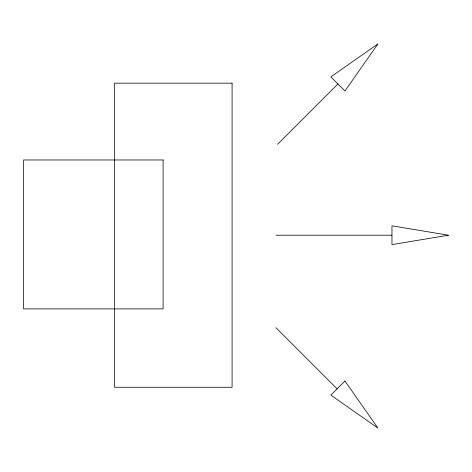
<?xml version="1.0" encoding="UTF-8"?>
<svg xmlns="http://www.w3.org/2000/svg" width="472" height="472" viewBox="0 0 472 472"><rect width="100%" height="100%" fill="white"/><g stroke="black" fill="none" stroke-linecap="round" stroke-linejoin="round"><path stroke-width="0.71" d="M277.542 144.302L337.887 83.951M275.972 235.215L391.966 235.215M275.972 327.698L337.108 388.834M377.86 43.979L344.943 91.002L330.837 76.895L377.86 43.979M344.943 380.998L330.837 395.105L377.86 428.021L344.943 380.998M448.4 235.215L391.966 244.62L391.966 225.811L448.4 235.215M232.082 83.166L114.519 83.166L114.519 387.264L232.082 387.264L232.082 83.166M163.111 159.973L23.6 159.973L23.6 308.889L163.111 308.889L163.111 159.973"/></g></svg>
